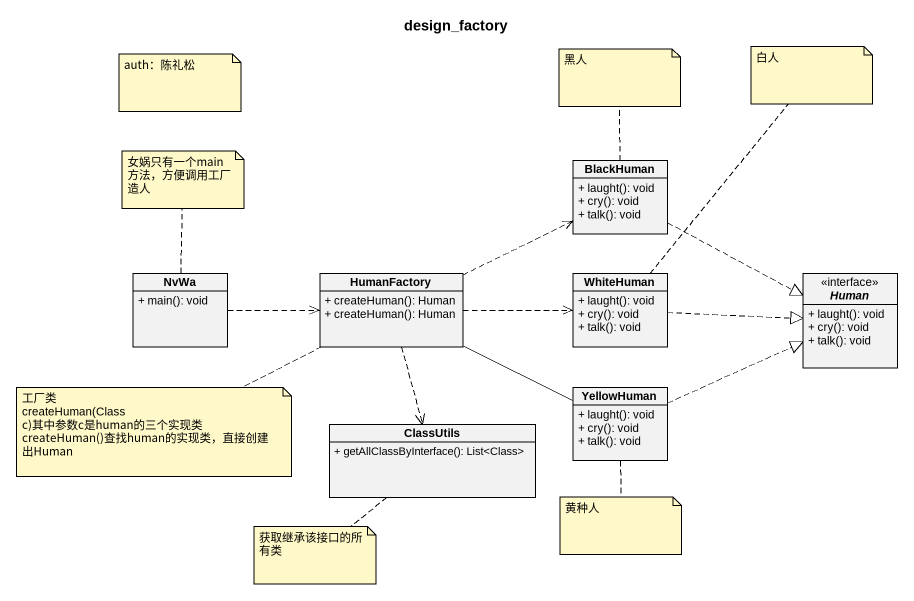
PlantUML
@startuml
title design_factory
hide circle
hide empty members
skinparam classAttributeIconSize 0
class BlackHuman {
  + laught(): void
  + cry(): void
  + talk(): void
}
class NvWa {
  + main(): void
}
class HumanFactory {
  + createHuman(): Human
  + createHuman(): Human
}
class WhiteHuman {
  + laught(): void
  + cry(): void
  + talk(): void
}
interface Human {
  + laught(): void
  + cry(): void
  + talk(): void
}
class YellowHuman {
  + laught(): void
  + cry(): void
  + talk(): void
}
class ClassUtils {
  + getAllClassByInterface(): List<Class>
}
BlackHuman .right.|> Human
NvWa .right.> HumanFactory
HumanFactory .right.> BlackHuman
HumanFactory .right.> WhiteHuman
HumanFactory -right- YellowHuman
HumanFactory ..> ClassUtils
WhiteHuman .right.|> Human
YellowHuman .right.|> Human
note as N1
  auth：陈礼松
end note
note top of BlackHuman : 黑人
note top of WhiteHuman : 白人
note top of NvWa : 女娲只有一个main方法，方便调用工厂造人
note left of HumanFactory
  工厂类
  createHuman(Class c)其中参数c是human的三个实现类
  createHuman()查找human的实现类，直接创建出Human
end note
note bottom of YellowHuman : 黄种人
note bottom of ClassUtils : 获取继承该接口的所有类
@enduml
